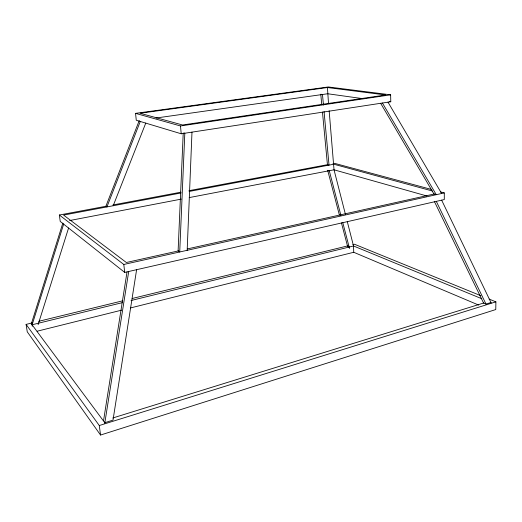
<?xml version="1.0" encoding="UTF-8"?>
<svg xmlns="http://www.w3.org/2000/svg" width="522" height="522" viewBox="0 0 522 522"><rect width="100%" height="100%" fill="white"/><g stroke="black" fill="none" stroke-linecap="round" stroke-linejoin="round"><path stroke-width="0.78" d="M489.127 299.086L495.9 301.846L495.769 309.553L100.544 435.041L27.248 331.803L26.1 324.397L32.429 322.85M187.17 250.312L191.985 132.138M183.202 133.573L178.106 250.978L179.718 251.976L184.814 133.234L183.764 132.921M136.607 269.691L113 420.138L104.863 422.67L103.513 420.856L127.022 271.988M104.752 423.368L128.712 271.492M31.235 324.162L62.816 223.142M63.73 223.866L32.149 324.756L31.379 323.718M38.099 324.658L68.578 228.016M139.25 120.562L105.875 206.275L106.925 206.927L140.19 121.678M113.189 205.746L145.782 123.048M434.356 201.44L483.581 303.054L485.989 304.058L490.967 302.506M26.1 324.397L99.284 425.534L495.9 301.846M112.759 417.991L483.887 302.956M37.16 331.216L121.633 310.153M130.317 307.987L353.74 252.276L478.713 305.089M38.758 321.304L122.631 300.829M132.131 298.512L348.141 245.784M352.892 244.622L354.471 244.237L480.853 295.713M32.299 326.257L32.077 324.775L122.331 302.649M131.042 300.515L353.524 245.979L481.806 298.734M106.553 206.151L59.351 215.012L60.239 221.452L124.719 272.406L444.3 199.548L444.287 192.905L440.372 191.848M59.351 215.012L123.792 264.465L444.287 192.905M178.772 250.828L126.35 262.494L63.567 215.084L181.095 192.964M187.509 248.883L434.545 193.93M69.563 220.558L181.238 199.123M189.238 197.59L334.028 169.807L426.852 195.978M112.954 204.95L180.964 192.181M188.964 190.68L327.379 164.698M332.977 163.647L334.576 163.347L431.753 189.525M189.095 191.463L333.806 164.221L432.275 190.961M181.212 133.782L390.776 101.744L390.639 94.834L328.292 86.959L135.544 113.359L136.281 120.269L181.212 133.782L180.495 125.965L135.544 113.359M180.495 125.965L390.639 94.834M156.085 118.011L327.679 93.758L362.751 98.645M327.424 87.533L140.046 113.248L182.53 124.993L385.719 94.971L327.424 87.533L328.521 103.473M389.177 101.522L390.776 101.744M328.201 170.413L329.258 170.72L340.944 215.579M349.146 247.056L347.606 246.417L341.44 222.868M32.077 324.775L103.421 420.882M388.003 102.168L441.625 193.499M382.424 103.023L436.281 194.693L433.971 194.06L380.721 103.421M436.307 201.368L485.989 304.058M441.645 200.154L491.189 302.956M327.672 170.263L339.385 215.012M342.791 222.659L349.512 248.472M345.486 214.568L334.028 169.807L329.154 110.768M347.293 221.635L353.524 245.979L353.74 252.276M99.284 425.534L100.544 435.041M123.792 264.465L124.719 272.406M321.767 104.772L320.776 94.247L322.479 94.489L323.457 105.046M322.459 112.06L327.438 164.684L329.03 165.122L324.058 111.538"/></g></svg>
